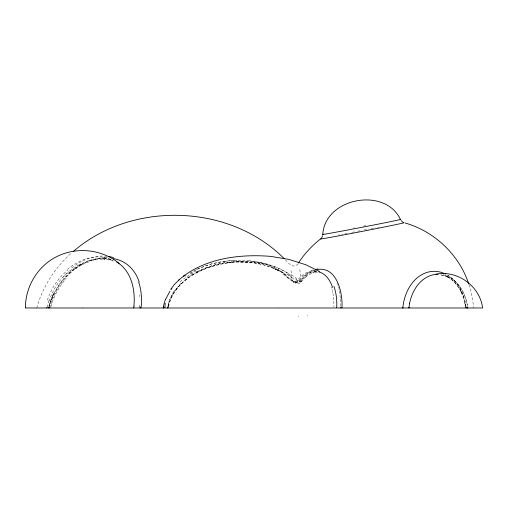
<?xml version="1.0" encoding="UTF-8"?>
<svg xmlns="http://www.w3.org/2000/svg" width="508" height="508" viewBox="0 0 508 508"><rect width="100%" height="100%" fill="white"/><g stroke="black" fill="none" stroke-linecap="round" stroke-linejoin="round"><path stroke-width="0.38" stroke-dasharray="2.54 1.91" d="M134.842 305.606L134.741 306.794M168.313 306.584C174.536 278.27 205.67 265.113 231.756 262.261L230.708 262.344C247.155 260.674 264.096 263.138 278.892 270.707L277.743 270.142C285.172 272.694 289.357 281.007 296.837 282.797L299.364 282.048L305.943 275.368L311.137 272.294L316.065 271.043L314.541 271.253L316.719 271.297M168.504 306.534C174.485 278.759 205.118 265.792 230.575 262.541L229.527 262.63C246.355 260.852 263.976 262.909 279.019 271.031C286.264 273.647 290.036 282.188 297.51 283.743L300.05 283L306.565 276.231L305.695 277.057L308.769 274.784L314.179 272.358L312.693 272.517L318.078 272.053M168.027 305.784L167.996 305.956A31.839 29.458 58 0 0 167.913 306.718M168.205 305.721L168.18 305.88A31.433 29.14 57.4 0 0 168.053 306.68M47.936 306.603L48.127 305.784M49.105 307.981C53.251 289.706 65.176 273.336 81.521 264.084L73.628 269.227L74.168 268.872M49.905 307.981C53.556 292.125 63.03 277.698 76.308 268.262L75.736 268.643C84.239 262.68 94.437 258.864 104.915 259.137L103.721 259.061L111.347 260.286L114.287 261.474M48.863 300.59L48.19 302.755A53.861 44.71 -64.5 0 0 47.142 306.667M49.651 303.924L50.355 301.663M168.999 301.568L171.558 295.307L175.158 289.585M36.741 307.981C42.659 286.493 55.359 267.113 72.098 252.489M290.538 278.562L292.195 280.156A5.518 2.832 -45 0 0 297.263 280.422A5.518 2.286 37.6 0 0 301.06 279.343L307.118 273.164L313.811 269.411M301.733 280.226A5.518 4.045 -10.9 0 1 292.881 281.051A5.518 2.775 -44 0 0 297.967 281.273A5.518 2.203 37.4 0 0 301.733 280.226C305.13 275.793 309.537 271.926 314.884 270.091M63.265 277.19L69.38 271.24L78.334 264.916M65.443 277.235L71.869 271.012L81.293 264.376M298.234 263.798L296.437 265.195L293.884 266.04L291.23 265.582L285.128 259.683M181.032 283.235L174.346 291.021L170.123 298.85A34.995 32.391 58 0 0 168.135 305.702M68.986 272.58L72.498 269.519M186.893 278.111L192.253 274.517M184.728 276.416L186.182 275.412M185.356 275.781L185.718 275.533M189.998 273.025L191.986 271.894M193.338 271.164C206.712 264.198 221.767 260.642 236.811 260.267M197.129 271.78C206.959 266.732 217.71 263.576 228.638 262.045M197.237 271.894C210.649 265.03 225.698 261.595 240.722 261.207M194.932 270.18L195.497 269.9M196.063 269.627L196.628 269.361M80.842 264.522C88.519 260.369 97.218 257.962 105.982 258.566L104.781 258.515L109.747 259.34L113.17 260.598M197.199 269.094L210.903 264.033L224.828 261.093M377.793 227.336L379.209 227.07M316.859 268.618L318.205 268.44M107.017 257.531L107.34 257.55M102.679 258.413L103.911 258.496M316.732 271.469L311.956 271.704L306.813 273.59L302.304 276.708L297.967 281.273L296.412 279.825M252.514 261.499C265.22 262.719 277.825 266.56 288.538 273.596M248.463 260.572C260.972 261.83 273.368 265.811 283.718 273.063M316.084 270.77L311.309 270.91L306.21 272.713L301.498 275.958L297.269 280.41L295.554 278.892M440.728 274.885L444.532 275.59L447.98 277.07L446.996 276.587C453.549 280.137 458.445 286.099 461.632 292.754L461.359 292.208L463.34 297.199M441.484 275.012L444.532 275.577L447.967 277.082L446.976 276.6C453.555 280.086 458.387 286.131 461.601 292.741L461.327 292.195L463.366 297.205L465.468 306.419M259.88 262.649C271.069 264.649 281.953 268.872 291.167 275.584M255.695 261.772C266.713 263.83 277.393 268.218 286.264 275.126M108.706 258.737L111.855 259.702M445.668 275.539L449.104 277.031A39.586 29.915 89.1 0 1 455.454 281.597A39.275 29.68 89.1 0 1 467.582 306.699A39.332 29.712 89.1 0 0 441.833 274.542M273.571 268.256L279.019 271.031M337.033 283.229L337.287 283.902M337.534 284.582L337.769 285.267M468.979 284.664L470.757 290.354L472.618 299.098L473.64 307.981M331.381 287.058L331.648 287.928M338.347 287.122L338.607 288.068M331.895 288.811L332.13 289.712M338.855 289.027L339.084 289.998M332.353 290.62L332.746 292.475M339.3 290.982L340.354 298.107M332.918 293.414L333.35 296.297M464.82 302.52L465.696 307.981M333.464 297.275L333.775 301.244M340.443 299.155L340.576 301.263A47.466 28.111 -85.4 0 1 340.703 306.711M301.06 279.343A5.518 4.134 -10.3 0 1 292.195 280.156M298.609 316.186A65.799 0.368 78.2 0 1 298.717 316.713M307.505 315.081A64.541 0.362 78 0 1 307.626 315.671M300.539 276.511A64.548 2.235 81.2 0 1 299.828 269.037M291.732 277.482A65.811 2.178 81.3 0 1 290.995 269.824M286.772 273.869A78.251 59.011 89.2 0 1 293.649 279.648M288.163 274.669A84.233 62.713 83.6 0 1 294.989 280.067M228.613 262.35A142.069 111.931 -60.8 0 1 252.47 261.703M192.411 274.872A95.936 83.287 -88.5 0 1 197.256 272.104M175.819 290.214A66.25 58.903 80.4 0 1 187.261 278.702M168.091 305.797A33.579 31.013 58.7 0 1 169.056 301.587M283.28 274.206A82.715 60.801 85.9 0 1 289.89 279.832M224.796 261.41A134.093 103.835 -56.7 0 1 248.399 260.794M190.271 273.672A94.767 81.978 -81.8 0 1 195.199 270.916M180.01 281.832A83.414 74.987 74.2 0 1 196.964 271.228M240.57 262.236A140.278 110.331 -60.1 0 1 259.696 263.271M291.49 274.739A81.261 61.913 86.6 0 1 296.863 278.905M236.595 261.442A132.467 102.343 -55.9 0 1 255.441 262.515M333.832 301.231A45.333 27.718 -85 0 1 333.889 306.845M353.104 228.124A39.573 0.444 -10.9 0 1 354.444 227.863M363.417 226.117A39.573 0.444 -10.9 0 1 367.716 225.292M364.287 229.914A42.691 0.521 -11 0 1 368.891 229.032M371.164 228.6A42.691 0.521 -11 0 1 375.622 227.749M338.671 234.969A42.532 0.514 -11 0 1 339.661 234.772M341.694 234.359A42.532 0.514 -11 0 1 342.741 234.15M344.875 233.724A42.532 0.514 -11 0 1 348.971 232.912M351.79 232.353A42.532 0.514 -11 0 1 355.384 231.648M357.569 231.223A42.532 0.514 -11 0 1 361.975 230.365M465.95 306.508A42.253 31.934 89.1 0 0 452.869 279.235A42.589 32.182 89.1 0 0 447.827 275.342M447.408 275.057A42.316 31.966 89.1 0 1 466.026 306.876M104.045 258A56.217 40.805 -64.3 0 1 112.89 260.35M78.41 265.271A56.337 40.919 -58.6 0 1 102.622 258.629M49.333 305.956A54.254 42.691 -64 0 1 64.148 278.251M139.23 294.78A56.807 38.405 -71.7 0 1 139.376 296.793M139.37 305.054A56.807 38.405 -71.7 0 1 139.217 307.156M81.375 264.738A59.95 43.618 -58.9 0 1 106.959 257.759M50.952 306.584A56.35 44.285 -64.2 0 1 66.313 278.308M47.352 300.19A55.055 45.263 -64.8 0 1 67.685 270.167M67.386 269.418A56.566 42.685 -62.4 0 1 108.826 258.426M48.939 306.451A55.512 45.885 -64.7 0 1 49.625 303.917M48.952 301.282A57.309 46.958 -64.9 0 1 68.364 271.583M71.749 267.786A60.173 45.155 -62.2 0 1 106.661 256.223M52.94 295.021L50.254 301.327L53.962 292.684L52.94 295.021"/><path stroke-width="0.76" d="M341.928 307.981C342.995 292.602 336.594 264.63 315.633 269.856M164.871 307.715L165.208 303.219M140.164 306.73L140.043 307.981M141.059 307.556L141.021 307.981M322.783 234.429C324.822 197.949 384.962 186.404 400.45 219.431M25.4 307.715C25.432 286.963 37.262 266.808 55.696 257.162C75.641 246.526 101.657 248.926 119.082 263.404M133.68 307.981C135.795 291.395 132.112 271.348 116.764 262.039M163.182 307.981L163.239 307.562M163.36 307.981L163.519 306.883M49.384 307.981L49.46 307.638M322.656 235.706L321.532 238.023M165.538 299.491L169.939 291.141M298.507 262.928C304.47 253.752 311.982 245.612 320.624 238.9M170.713 289.293L174.168 284.734L179.521 279.425M171.202 289.35L171.869 288.481M73.26 251.492C131.788 200.819 229.368 203.518 284.112 258.591M183.483 276.174C208.096 257.835 240.767 254 270.593 256.369L288.728 259.359L305.778 264.738L319.43 271.405M178.441 280.333L184.741 275.133M436.023 274.161C457.53 269.919 479.977 286.22 482.6 307.981L278.581 307.981M25.4 307.981L82.721 307.981M82.988 307.981L278.2 307.981M318.649 271.812L319.583 272.078M405.086 222.98C434.524 231.407 459.207 254.806 468.757 283.953M319.894 272.186C326.523 274.53 330.517 281.115 332.594 287.484M402.952 222.275L401.047 220.561M46.869 307.981A53.861 44.71 -64.5 0 1 47.003 307.321M167.907 307.981A31.433 29.14 57.4 0 1 167.932 307.721M167.773 307.988A31.839 29.458 58 0 1 167.824 307.48M340.684 307.556A47.466 28.111 -85.4 0 1 340.671 307.981M402.749 307.975A42.335 31.991 89.1 0 1 402.819 307.315M163.405 306.857A38.291 36.132 52.4 0 1 165.475 299.46M333.959 286.366A42.812 29.343 -82.8 0 1 336.715 307.575M323.171 234.423A39.573 0.444 -10.9 0 1 323.234 234.271M400.133 219.412A39.567 0.444 -10.9 0 1 367.017 226.32A39.567 0.444 -10.9 0 1 323.183 234.417M321.393 238.652A42.532 0.514 -11 0 0 321.062 238.887A42.532 0.514 -11 0 0 368.776 230.092A42.532 0.514 -11 0 0 403.587 222.739M408.965 307.41A39.351 29.737 89.1 0 0 408.902 307.975A39.154 29.572 89.1 0 1 409.645 303.403M409.575 303.428A39.351 29.737 89.1 0 1 438.106 274.257M467.735 307.696A39.351 29.737 89.1 0 1 467.773 308.019M467.671 307.34A39.275 29.68 89.1 0 1 467.747 307.981M466.046 307.245A42.253 31.934 89.1 0 1 466.134 307.981A42.316 31.966 89.1 0 0 466.122 307.613M445.599 274.066A42.316 31.966 89.1 0 0 403.568 302.685A42.145 31.839 89.1 0 0 402.819 307.981M48.584 307.981A55.512 45.885 -64.7 0 1 48.698 307.467M108.306 256.426A60.173 45.155 -62.2 0 1 113.506 257.575M113.157 258.547A59.055 42.615 -59.7 0 1 139.179 281.959M138.716 282.2A56.42 39.211 -69.4 0 1 141.237 306.553"/></g></svg>
